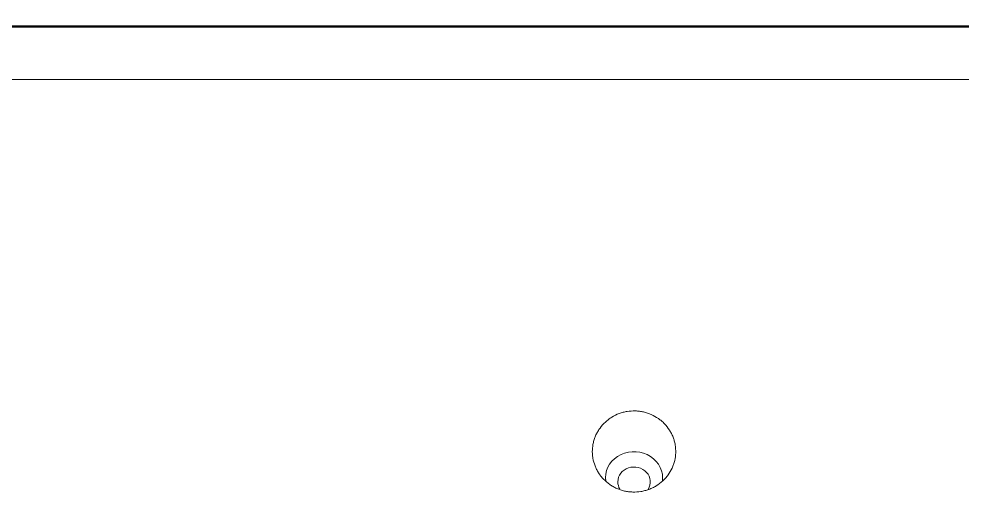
# Model space of a CAD drawing. Header units: millimetres. Extents: x 70151 to 230897, y 35202 to 113211.
# Drawn here: x 175064.01 to 175086.49, y 71269.53 to 71280.81 of the extents above; entities that cross this region are included whole.
import ezdxf

# ---------------------------------------------------------------- set-up
doc = ezdxf.new("R2010")
doc.units = ezdxf.units.MM
doc.header["$LTSCALE"] = 50
doc.layers.add('2-con', color=2, linetype='Continuous')
doc.layers.add('mark-B', color=2, linetype='Continuous', lineweight=20)

# ---------------------------------------------------------------- blocks, each defined once
blk = doc.blocks.new('무풍1way 일반')
at = {"layer": 'mark-B'}
for p, q in [((-439.258, -500.218), (439.258, -500.218)), ((-439.258, -500.239), (439.258, -500.239))]:
    blk.add_line(p, q, dxfattribs=at)
for centre, major_axis, start_param, end_param in [((-426.253, -489.379), (0.387, 0), 2.611837, 6.283185), ((-426.253, -489.379), (0.387, 0), 0, 0.512863), ((-426.253, -489.476), (-0.681, 0), 0, 3.274619), ((-426.253, -489.476), (-0.681, 0), 6.175878, 6.283185)]:
    blk.add_ellipse(centre, major_axis=major_axis, ratio=0.913545, start_param=start_param, end_param=end_param, dxfattribs=at)
for points, degree, knots in [([(-427.246, -490.073), (-427.244, -490.01), (-427.236, -489.947), (-427.214, -489.856), (-427.205, -489.825), (-427.185, -489.765), (-427.173, -489.736), (-427.133, -489.649), (-427.101, -489.595), (-427.045, -489.517), (-427.025, -489.492), (-426.982, -489.444), (-426.959, -489.421), (-426.888, -489.356), (-426.837, -489.318), (-426.768, -489.275), (-426.754, -489.267), (-426.725, -489.251), (-426.682, -489.229), (-426.607, -489.197), (-426.545, -489.178), (-426.498, -489.165), (-426.482, -489.161), (-426.45, -489.154), (-426.434, -489.151), (-426.353, -489.138), (-426.288, -489.134), (-426.19, -489.137), (-426.157, -489.139), (-426.108, -489.145), (-426.092, -489.148), (-426.06, -489.154), (-426.044, -489.157), (-425.964, -489.175), (-425.903, -489.195), (-425.828, -489.228), (-425.813, -489.235), (-425.784, -489.25), (-425.77, -489.257), (-425.727, -489.281), (-425.7, -489.298), (-425.621, -489.354), (-425.572, -489.395), (-425.505, -489.465), (-425.484, -489.49), (-425.444, -489.54), (-425.407, -489.591), (-425.376, -489.647), (-425.347, -489.703), (-425.334, -489.733), (-425.3, -489.821), (-425.283, -489.882), (-425.27, -489.959), (-425.268, -489.975), (-425.264, -490.006), (-425.262, -490.022), (-425.259, -490.07), (-425.258, -490.101), (-425.261, -490.195), (-425.27, -490.258), (-425.288, -490.335), (-425.292, -490.35), (-425.301, -490.38), (-425.315, -490.426), (-425.344, -490.499), (-425.374, -490.555), (-425.398, -490.596), (-425.406, -490.61), (-425.423, -490.636), (-425.433, -490.649), (-425.48, -490.714), (-425.522, -490.762), (-425.593, -490.827), (-425.618, -490.847), (-425.656, -490.877), (-425.67, -490.886), (-425.697, -490.904), (-425.71, -490.913), (-425.779, -490.955), (-425.837, -490.984), (-425.914, -491.012), (-425.929, -491.017), (-425.96, -491.027), (-425.976, -491.032), (-426.024, -491.044), (-426.056, -491.051), (-426.152, -491.067), (-426.217, -491.071), (-426.299, -491.069), (-426.316, -491.068), (-426.348, -491.065), (-426.397, -491.06), (-426.477, -491.046), (-426.54, -491.029), (-426.587, -491.014), (-426.602, -491.008), (-426.633, -490.997), (-426.648, -490.99), (-426.722, -490.958), (-426.779, -490.926), (-426.858, -490.871), (-426.883, -490.851), (-426.933, -490.809), (-426.956, -490.787), (-427.023, -490.718), (-427.062, -490.668), (-427.105, -490.601), (-427.114, -490.587), (-427.129, -490.559), (-427.152, -490.517), (-427.184, -490.445), (-427.204, -490.385), (-427.217, -490.34), (-427.221, -490.324), (-427.227, -490.294), (-427.231, -490.278), (-427.244, -490.2), (-427.248, -490.137), (-427.246, -490.073)], 3, [0, 0, 0, 0, 0.03125, 0.03125, 0.046875, 0.046875, 0.0625, 0.0625, 0.09375, 0.09375, 0.109375, 0.109375, 0.125, 0.125, 0.15625, 0.15625, 0.164062, 0.164062, 0.171875, 0.1875, 0.203125, 0.203125, 0.210937, 0.210937, 0.21875, 0.21875, 0.25, 0.25, 0.265625, 0.265625, 0.273437, 0.273437, 0.28125, 0.28125, 0.3125, 0.3125, 0.320312, 0.320312, 0.328125, 0.328125, 0.34375, 0.34375, 0.375, 0.375, 0.390625, 0.390625, 0.40625, 0.421875, 0.421875, 0.4375, 0.4375, 0.46875, 0.46875, 0.476562, 0.476562, 0.484375, 0.484375, 0.5, 0.5, 0.53125, 0.53125, 0.539062, 0.539062, 0.546875, 0.5625, 0.578125, 0.578125, 0.585937, 0.585937, 0.59375, 0.59375, 0.625, 0.625, 0.640625, 0.640625, 0.648437, 0.648437, 0.65625, 0.65625, 0.6875, 0.6875, 0.695312, 0.695312, 0.703125, 0.703125, 0.71875, 0.71875, 0.75, 0.75, 0.757812, 0.757812, 0.765625, 0.78125, 0.796875, 0.796875, 0.804687, 0.804687, 0.8125, 0.8125, 0.84375, 0.84375, 0.859375, 0.859375, 0.875, 0.875, 0.90625, 0.90625, 0.914062, 0.914062, 0.921875, 0.9375, 0.953125, 0.953125, 0.960937, 0.960937, 0.96875, 0.96875, 1, 1, 1, 1]), ([(443.19, -500.416), (442.614, -500.392), (442.325, -500.381), (441.845, -500.362), (441.459, -500.347), (440.998, -500.33), (440.594, -500.316), (440.141, -500.301), (439.728, -500.29), (438.805, -500.264), (437.997, -500.254), (437.552, -500.248), (437.131, -500.248), (437.037, -500.248), (436.729, -500.248), (436.637, -500.248), (436.451, -500.248), (432.803, -500.248), (422.416, -500.248), (401.641, -500.248), (360.092, -500.248), (276.994, -500.248), (221.595, -500.248), (221.531, -500.248), (0, -500.248), (-110.798, -500.248), (-276.994, -500.248), (-360.092, -500.248), (-401.641, -500.248), (-422.416, -500.248), (-432.803, -500.248), (-437.131, -500.248), (-437.997, -500.248), (-438.124, -500.248), (-438.213, -500.248), (-438.324, -500.248), (-438.64, -500.25), (-438.863, -500.253), (-439.279, -500.259), (-439.728, -500.271), (-440.14, -500.282), (-440.594, -500.299), (-440.997, -500.314), (-441.459, -500.334), (-441.844, -500.351), (-442.325, -500.374), (-442.613, -500.387), (-443.191, -500.416)], 2, [0, 0, 0, 0.000977, 0.000977, 0.001953, 0.001953, 0.00293, 0.00293, 0.003906, 0.003906, 0.005859, 0.005859, 0.006836, 0.006836, 0.007115, 0.007394, 0.007394, 0.007812, 0.015625, 0.03125, 0.0625, 0.125, 0.25, 0.25, 0.5, 0.5, 0.75, 0.875, 0.9375, 0.96875, 0.984375, 0.992188, 0.994141, 0.994141, 0.994385, 0.994385, 0.994629, 0.995117, 0.995117, 0.996094, 0.996094, 0.99707, 0.99707, 0.998047, 0.998047, 0.999023, 0.999023, 1, 1, 1]), ([(443.19, -500.416), (442.614, -500.392), (442.325, -500.381), (441.845, -500.362), (441.459, -500.347), (440.998, -500.33), (440.594, -500.316), (440.141, -500.301), (439.728, -500.29), (438.805, -500.264), (437.997, -500.254), (437.552, -500.248), (437.131, -500.248), (437.037, -500.248), (436.729, -500.248), (436.637, -500.248), (436.451, -500.248), (432.803, -500.248), (422.416, -500.248), (401.641, -500.248), (360.092, -500.248), (276.994, -500.248), (221.595, -500.248), (221.531, -500.248), (0, -500.248), (-110.798, -500.248), (-276.994, -500.248), (-360.092, -500.248), (-401.641, -500.248), (-422.416, -500.248), (-432.803, -500.248), (-437.131, -500.248), (-437.997, -500.248), (-438.124, -500.248), (-438.213, -500.248), (-438.324, -500.248), (-438.64, -500.25), (-438.863, -500.253), (-439.279, -500.259), (-439.728, -500.271), (-440.14, -500.282), (-440.594, -500.299), (-440.997, -500.314), (-441.459, -500.334), (-441.844, -500.351), (-442.325, -500.374), (-442.613, -500.387), (-443.191, -500.416)], 2, [0, 0, 0, 0.000977, 0.000977, 0.001953, 0.001953, 0.00293, 0.00293, 0.003906, 0.003906, 0.005859, 0.005859, 0.006836, 0.006836, 0.007115, 0.007394, 0.007394, 0.007812, 0.015625, 0.03125, 0.0625, 0.125, 0.25, 0.25, 0.5, 0.5, 0.75, 0.875, 0.9375, 0.96875, 0.984375, 0.992188, 0.994141, 0.994141, 0.994385, 0.994385, 0.994629, 0.995117, 0.995117, 0.996094, 0.996094, 0.99707, 0.99707, 0.998047, 0.998047, 0.999023, 0.999023, 1, 1, 1])]:
    blk.add_open_spline(points, degree=degree, knots=knots, dxfattribs=at)
blk.add_open_spline([(0, -498.971), (-146.42, -498.971), (-292.839, -498.971), (-439.259, -498.971)], degree=3, dxfattribs=at)
blk = doc.blocks.new('dpdjzjs')
at = {"layer": 'mark-B', "rotation": 180}
blk.add_blockref('무풍1way 일반', (174652.415, 90772.437), dxfattribs=at)

msp = doc.modelspace()

# ---------------------------------------------------------------- block references
at = {"layer": '2-con'}
msp.add_blockref('dpdjzjs', (0, -19992.043), dxfattribs=at)

doc.saveas('drawing.dxf')
